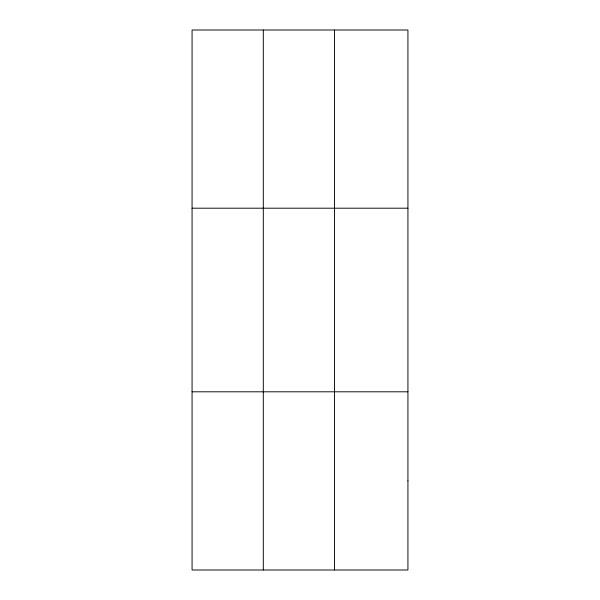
<?xml version="1.0" encoding="UTF-8"?>
<svg xmlns="http://www.w3.org/2000/svg" width="600" height="600" viewBox="0 0 600 600"><rect width="100%" height="100%" fill="white"/><g stroke="black" fill="none" stroke-linecap="round" stroke-linejoin="round"><path stroke-width="0.9" d="M334.538 570L334.538 30M192.067 208.2L407.933 208.2M192.067 391.8L407.933 391.8M263.303 30L263.303 570M407.933 480.9L407.933 570L192.067 570L192.067 30L407.933 30L407.933 480.9"/></g></svg>
